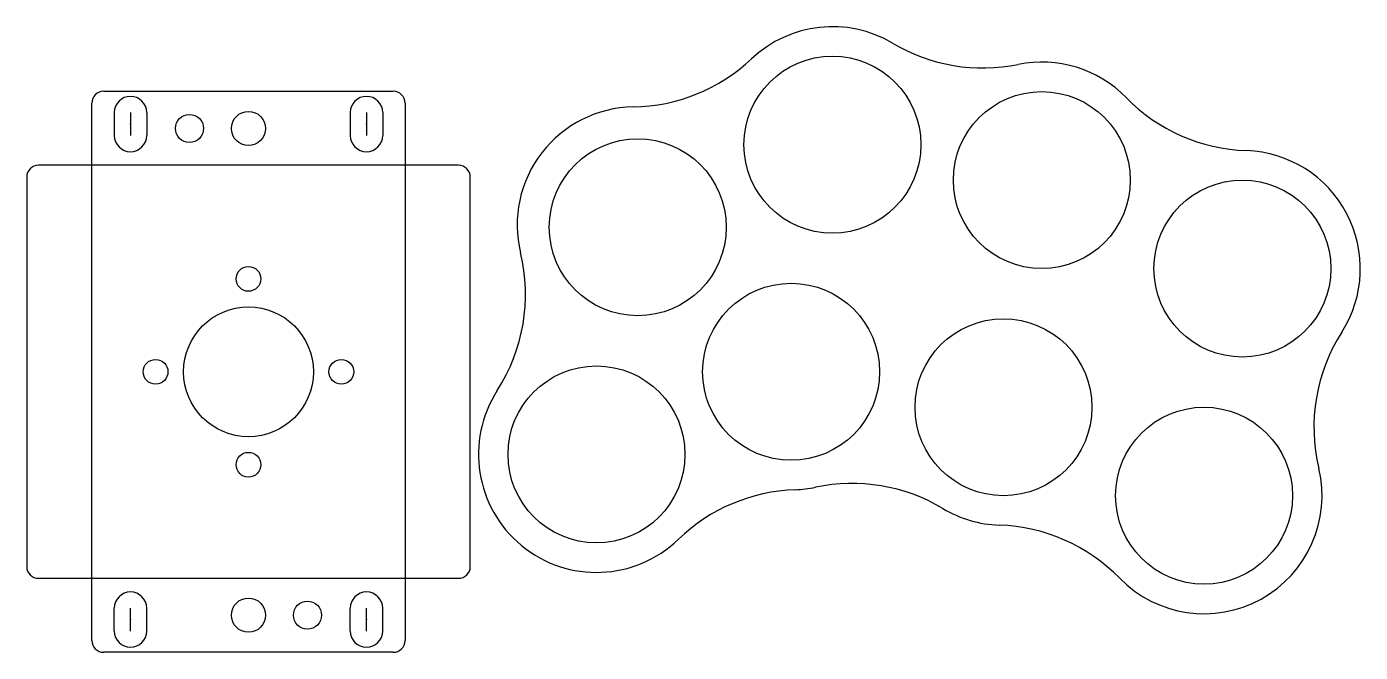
# Model space of a CAD drawing. Header units: millimetres. Extents: x -122 to 104, y 38 to 145.
import ezdxf

# ---------------------------------------------------------------- set-up
doc = ezdxf.new("R2010")
doc.units = ezdxf.units.MM
doc.header["$PDSIZE"] = -1
doc.linetypes.add('CENTERX2', pattern=[20.32, 12.7, -2.54, 2.54, -2.54])

msp = doc.modelspace()

# ---------------------------------------------------------------- linework, layer by layer
at = {"color": 7, "linetype": 'Continuous'}
for p, q in [((-108.59, 133.59), (-84.04, 133.59)), ((-84.04, 133.59), (-59.49, 133.59)), ((-110.59, 40.49), (-110.59, 131.59)), ((-57.49, 131.59), (-57.49, 40.49)), ((-106.79, 129.98), (-106.79, 126.1)), ((-101.29, 129.98), (-101.29, 126.1)), ((-66.79, 129.98), (-66.79, 126.1)), ((-61.29, 129.98), (-61.29, 126.1)), ((-48.44, 121.04), (-119.64, 121.04)), ((-121.64, 119.04), (-121.64, 53.04)), ((-46.44, 86.04), (-46.44, 119.04)), ((-46.44, 53.04), (-46.44, 86.04)), ((-119.64, 51.04), (-48.44, 51.04)), ((-106.79, 42.1), (-106.79, 45.98)), ((-101.29, 42.1), (-101.29, 45.98)), ((-66.79, 42.1), (-66.79, 45.98)), ((-61.29, 42.1), (-61.29, 45.98)), ((-59.49, 38.49), (-108.59, 38.49))]:
    msp.add_line(p, q, dxfattribs=at)
at = {"color": 7, "linetype": 'CENTERX2'}
for p, q in [((-104.04, 129.98), (-104.04, 126.1)), ((-64.04, 129.98), (-64.04, 126.1)), ((-104.04, 42.1), (-104.04, 45.98)), ((-64.04, 42.1), (-64.04, 45.98))]:
    msp.add_line(p, q, dxfattribs=at)
at = {"color": 7, "linetype": 'Continuous'}
for centre, radius in [((14.96, 124.54), 15), ((50.46, 118.54), 15), ((-94.04, 127.29), 2.38), ((-84.04, 127.29), 2.9), ((-18.04, 110.54), 15), ((84.46, 103.54), 15), ((-84.04, 101.79), 2.1), ((7.96, 86.04), 15), ((-84.04, 86.04), 11), ((-84.04, 86.04), 11), ((-84.04, 86.04), 11), ((43.96, 80.04), 15), ((-99.79, 86.04), 2.1), ((-68.29, 86.04), 2.1), ((-25.04, 72.04), 15), ((77.96, 65.04), 15), ((-84.04, 70.29), 2.1), ((-84.04, 44.79), 2.9), ((-74.04, 44.79), 2.38)]:
    msp.add_circle(centre, radius, dxfattribs=at)
for centre, radius, start, end in [((14.96, 124.54), 20, 59.3045, 133.2995), ((40.48, 167.54), 30, 239.3045, 281.5092), ((-19.33, 160.93), 30, 270.9664, 313.2995), ((50.46, 118.54), 20, 44.3786, 101.5092), ((-108.59, 131.59), 2, 90, 180), ((-59.49, 131.59), 2, 0, 90), ((-104.04, 129.98), 2.75, 0, 180), ((-64.04, 129.98), 2.75, 0, 180), ((86.19, 153.51), 30, 224.3786, 268.0095), ((-18.49, 110.94), 20, 90.9664, 193.6685), ((-104.04, 126.1), 2.75, 180, 0), ((-64.04, 126.1), 2.75, 180, 0), ((84.46, 103.54), 20, 327.4346, 88.0095), ((-119.64, 119.04), 2, 90, 180), ((-48.44, 119.04), 2, 0, 90), ((-67.08, 99.12), 30, 327.2061, 13.6685), ((126.59, 76.63), 30, 147.4346, 193.3995), ((-25.04, 72.04), 20, 147.2061, 313.9949), ((77.96, 65.04), 20, 224.3786, 13.3995), ((9.69, 36.07), 30, 91.9825, 133.9949), ((7.96, 86.04), 20, 271.9825, 281.9432), ((18.3, 37.12), 30, 59.1322, 101.9432), ((43.96, 80.04), 20, 239.1322, 268.0095), ((42.22, 30.07), 30, 44.3786, 88.0095), ((-119.64, 53.04), 2, 180, 270), ((-48.44, 53.04), 2, 270, 0), ((-104.04, 45.98), 2.75, 0, 180), ((-64.04, 45.98), 2.75, 0, 180), ((-104.04, 42.1), 2.75, 180, 0), ((-64.04, 42.1), 2.75, 180, 0), ((-108.59, 40.49), 2, 180, 270), ((-59.49, 40.49), 2, 270, 0)]:
    msp.add_arc(centre, radius, start, end, dxfattribs=at)
for p in [(-104.04, 128.04), (-64.04, 128.04), (-104.04, 44.04), (-64.04, 44.04)]:
    msp.add_point(p, dxfattribs=at)

doc.saveas('drawing.dxf')
